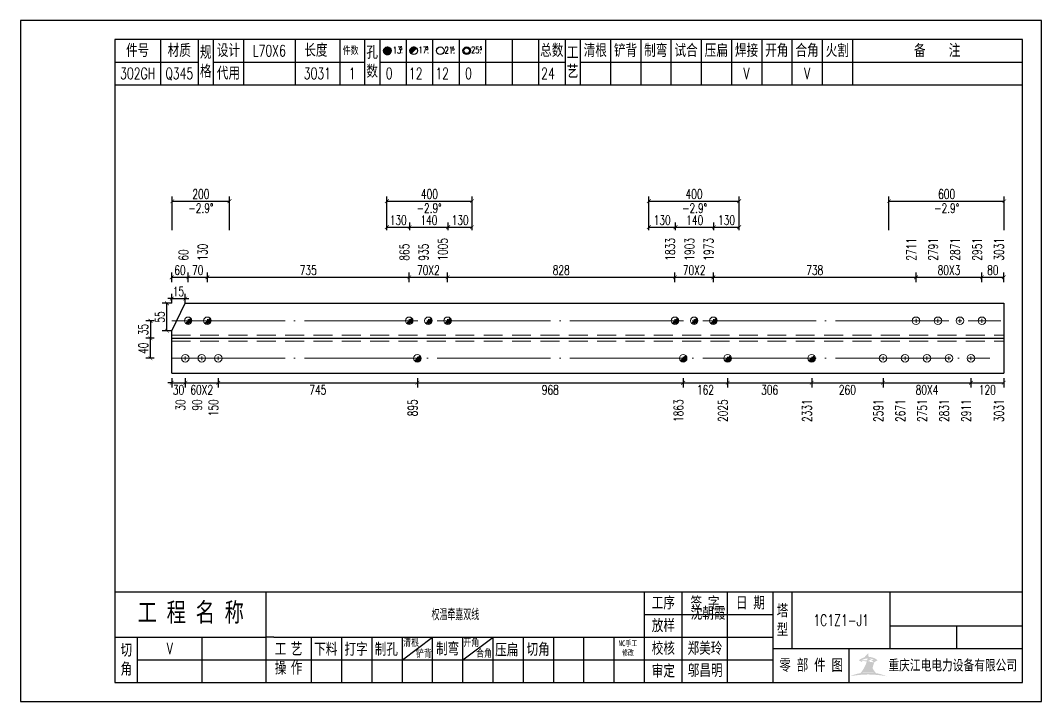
# Model space of a CAD drawing. Header units: millimetres. Extents: x -524 to 9570, y -2481 to 180.
# Drawn here: x 900 to 1170, y -1200 to -1020 of the extents above; entities that cross this region are included whole.
import ezdxf
from ezdxf.enums import TextEntityAlignment as Align

# ---------------------------------------------------------------- set-up
doc = ezdxf.new("R2010")
doc.units = ezdxf.units.MM
doc.header["$LTSCALE"] = 20
doc.header["$PDMODE"] = 1
doc.linetypes.add('DASHDOT2X', pattern=[1.75, 1.5, -0.125, 0, -0.125])
doc.linetypes.add('HIDDEN', pattern=[0.375, 0.25, -0.125])
for name, color, linetype, lineweight in [('1', 7, 'Continuous', 25), ('11', 1, 'Continuous', 13), ('2', 1, 'HIDDEN', 13), ('5', 7, 'Continuous', 13), ('7', 3, 'DASHDOT2X', 13)]:
    doc.layers.add(name, color=color, linetype=linetype, lineweight=lineweight)
doc.styles.get("Standard").update_dxf_attribs({"font": 'simplex', "width": 0.7, "bigfont": 'gbhzfs.shx'})
doc.styles.add('SYMBOL_TXT', font='txt.shx', dxfattribs={"width": 0.6})
doc.styles.add('TITLE_TXT', font='simplex.shx', dxfattribs={"width": 0.75, "height": 2.5, "bigfont": 'gbhzfs.shx'})
doc.dimstyles.new('dimStyle4', dxfattribs={"dimtxt": 2.5, "dimasz": 1, "dimexe": 1.25, "dimexo": 0, "dimgap": 0.63, "dimtad": 2, "dimzin": 0, "dimdsep": 46, "dimtxsty": 'standard', "dimblk": 'ARCHTICK', "dimblk1": 'ARCHTICK', "dimblk2": 'ARCHTICK', "dimcen": 0.09, "dimadec": 0, "dimazin": 0, "dimtfac": 1, "dimtdec": 1, "dimtix": 1, "dimtmove": 2, "dimatfit": 3, "dimfxl": 0, "dimtolj": 1, "dimtzin": 0, "dimarcsym": 0})
doc.dimstyles.get("Standard").update_dxf_attribs({"dimtxt": 2.5, "dimasz": 1, "dimexe": 1.25, "dimexo": 0, "dimgap": 0.63, "dimtad": 1, "dimzin": 0, "dimdsep": 46, "dimtxsty": 'standard', "dimblk": 'ARCHTICK', "dimblk1": 'ARCHTICK', "dimblk2": 'ARCHTICK', "dimcen": 0.09, "dimadec": 0, "dimazin": 0, "dimtfac": 1, "dimtdec": 1, "dimtix": 1, "dimtmove": 2, "dimatfit": 3, "dimfxl": 0, "dimtolj": 1, "dimtzin": 0, "dimarcsym": 0})
pattern_1 = [(0, (-3, 0), (0, 0.0125), [])]

# ---------------------------------------------------------------- blocks, each defined once
blk = doc.blocks.new('M12_HOLE')
h = blk.add_hatch()
h.set_pattern_fill('LINE', scale=0.1, style=0)
h.set_pattern_definition(pattern_1)
h.paths.add_polyline_path([(-5, 0, 1), (-1, 0, 1)])
at = {"color": 7}
blk.add_circle((-3, 0), 2, dxfattribs=at)
at = {"color": 7, "attachment_point": 1, "style": 'SYMBOL_TXT'}
for s, insert, char_height, width in [('13\\f??|b0|i0|c0|p54;.', (-0.1170648347537053, 2.110404609075999), 3.5, 5.707453662650948), ('5', (3.739322910876695, 2.264550918150206), 1.8, 2.930899999712656)]:
    blk.add_mtext(s, dxfattribs=dict(at, insert=insert, char_height=char_height, width=width))
blk = doc.blocks.new('M16_HOLE')
h = blk.add_hatch()
h.set_pattern_fill('LINE', scale=0.1, style=0)
h.set_pattern_definition(pattern_1)
h.paths.add_polyline_path([(-1.585786437626905, 1.414213562373095, 0.668178637919299), (-5, 0, 0.198912367379658), (-4.414213562373095, -1.414213562373095)])
at = {"color": 7}
blk.add_circle((-3, 0), 2, dxfattribs=at)
at = {"color": 7, "attachment_point": 1, "style": 'SYMBOL_TXT'}
for s, insert, char_height, width in [('17.', (-0.443935574240129, 2.13042063441452), 3.5, 6.3164), ('5', (3.564570640825252, 2.25180437378188), 1.8, 1.822)]:
    blk.add_mtext(s, dxfattribs=dict(at, insert=insert, char_height=char_height, width=width))
blk = doc.blocks.new('M20_HOLE')
at = {"color": 7}
blk.add_circle((-3, 0), 2, dxfattribs=at)
at = {"color": 7, "attachment_point": 1, "style": 'SYMBOL_TXT'}
for s, insert, char_height, width in [('21.', (-0.6868754558352066, 2.009036737063269), 3.5, 6.0735), ('5', (3.321630759230175, 2.009036737063269), 1.8, 1.4576)]:
    blk.add_mtext(s, dxfattribs=dict(at, insert=insert, char_height=char_height, width=width))
blk = doc.blocks.new('M24_HOLE')
at = {"color": 7}
for radius in [2, 1.5]:
    blk.add_circle((-3, 0), radius, dxfattribs=at)
at = {"color": 7, "attachment_point": 1, "style": 'SYMBOL_TXT'}
for s, insert, char_height, width in [('25.', (-0.6868754558352066, 2.13042063441452), 3.5, 2.4294), ('5', (3.928980201610216, 2.25180437378188), 1.8, 1.9435)]:
    blk.add_mtext(s, dxfattribs=dict(at, insert=insert, char_height=char_height, width=width))
blk = doc.blocks.new('A$C1E394B87')
for p, q in [((270, 180), (0, 180)), ((0, 180), (0, 0)), ((270, 0), (270, 180)), ((0, 0), (270, 0))]:
    blk.add_line(p, q)
blk = doc.blocks.new('JgCard')
h = blk.add_hatch(color=256)
edge = h.paths.add_edge_path()
edge.add_arc((223.8016524729837, -21.84717885384339), 29.00860721842082, 79.81716678233735, 89.27812697573944)
edge.add_arc((224.5325955616654, -21.84717885384339), 29.00860721842082, 90.72187302426055, 100.1828332176626)
edge.add_arc((224.0279874541857, -3.830853464385541), 11.50536553551401, 89.30709440376557, 113.6959925615352, ccw=False)
edge.add_arc((224.3062605804644, -3.830853464385541), 11.50536553551401, 66.30400743846491, 90.69290559623443, ccw=False)
edge = h.paths.add_edge_path()
edge.add_arc((233.0302112674253, 13.18449056462987), 8.873034629199061, 191.5208225546964, 219.6965150385776)
edge.add_arc((215.3040367672247, 13.18449056462987), 8.873034629199061, 320.3034849614224, 348.4791774453036)
edge.add_arc((214.0326012329333, 11.43447699248611), 10.13453382683302, 338.1301204334909, 359.9154198731663)
edge.add_arc((234.3016468017167, 11.43447699248611), 10.13453382683302, 180.0845801266699, 201.8698795665091)
edge.add_line((225.937925765641, 10.90576856469295), (225.6552856147136, 10.35609493506945))
edge.add_arc((224.1679533083088, 7.853493107532699), 3.957321353349253, 91.41975307934291, 127.4827228769255)
edge.add_arc((215.3040367672247, 13.18449056462987), 8.873034629199061, 351.0860103832611, 357.2867084751834)
edge.add_line((222.396322269009, 10.90576856469295), (222.6789624199364, 10.35609493506945))
edge.add_line((222.6789624199364, 10.35609493506945), (221.7697188924139, 10.86032854938844))
edge.add_line((225.6552856147136, 10.35609493506945), (226.5654915637542, 10.86086227359522))
edge.add_arc((224.2330238305049, 7.883670059543192), 3.536460377387214, 93.80567765797379, 121.2894356209631)
edge.add_arc((224.1012242041452, 7.883670059543192), 3.536460377387214, 58.7105643790368, 86.1943223420262)
edge.add_arc((224.1679533083088, 7.853493107532699), 3.957321353349253, 52.53023982105776, 88.60436076552203)
edge.add_arc((233.0302112674253, 13.18449056462987), 8.873034629199061, 182.7132915248167, 188.9137221835162)
edge.add_line((224.1671240173246, 11.44943760304955), (224.1671240173246, 11.41951638194644))
blk.add_hatch(color=256).paths.add_polyline_path([(224.1671240173246, 11.41951638190653, 0.09534363958971465), (224.8964730213393, 7.65936347788454, -0.02857973389665951), (226.2029576453306, 7.517096850535836, -0.1235627947319866), (224.3359488967444, 11.41233217421416, -0.1204986991669159), (225.937925765641, 10.90576856469295), (225.6552856147136, 10.35609493506945), (226.5654915637542, 10.86086227359522, 0.5402417223769541), (226.575360567148, 10.99431825130466, 0.158715983985349), (224.2643381876442, 11.80964050730302, -0.02706108524003999), (224.1671240173246, 12.76445731824299, -0.02706225299216489), (224.0699034296731, 11.80959959181416, 0.1586661026302013), (221.7598355252794, 10.99377351487396, 0.5401762534625951), (221.7697205382283, 10.86032763670437, -5.881062471050359e-06), (221.7697188924139, 10.86032854938844), (222.6789624199364, 10.35609493506945), (222.396322269009, 10.90576856469295, -0.1204986991669226), (223.9982991379056, 11.41233217421416, -0.1235627947319868), (222.1312903893195, 7.517096850535836, -0.0285797338966575), (223.4377750133108, 7.65936347788454, 0.09534363958971454)])
for p, q in [((265, 175), (25, 175)), ((25, 175), (25, 5)), ((37, 175), (37, 163)), ((47, 175), (47, 163)), ((51, 175), (51, 163)), ((59, 175), (59, 163)), ((72.61005959575064, 175), (72.61005959575061, 163)), ((84.43573710762382, 175), (84.43573710762382, 163)), ((91, 175), (91, 163)), ((95, 175), (95, 163)), ((102, 175), (102, 163)), ((109, 175), (109, 163)), ((116, 175), (116, 163)), ((123, 175), (123, 163)), ((130, 175), (130, 163)), ((137, 175), (137, 163)), ((144, 175), (144, 163)), ((148, 175), (148, 163)), ((156, 175), (156, 163)), ((164, 175), (164, 163)), ((172, 175), (172, 163)), ((180, 175), (180, 163)), ((188, 175), (188, 163)), ((196, 175), (196, 163)), ((204, 175), (204, 163)), ((212, 175), (212, 163)), ((220, 175), (220, 163)), ((265, 5), (265, 175)), ((25, 169), (47, 169)), ((51, 168.9999999999999), (91, 168.9999999999999)), ((95, 168.9999999999999), (144, 168.9999999999999)), ((148, 169), (265, 169)), ((25, 163), (265, 163)), ((25, 29), (265, 29)), ((65, 17), (65, 29)), ((165, 5), (165, 29)), ((175, 5), (175, 29)), ((187, 5), (187, 29)), ((199, 5), (199, 29)), ((204, 29), (204, 14)), ((230, 14), (230, 29)), ((165, 23), (199, 23)), ((230, 20), (265, 20)), ((247.5, 20), (247.5, 14)), ((25, 17), (65, 17)), ((31, 5), (31, 17)), ((48, 17), (48, 5)), ((65, 5), (65, 17)), ((67, 17), (65, 17)), ((67, 17), (165, 17)), ((77, 5), (77, 17)), ((85, 5), (85, 17)), ((93, 5), (93, 17)), ((101, 5), (101, 17)), ((101, 11), (109, 17)), ((109, 5), (109, 17)), ((117, 5), (117, 17)), ((117, 11), (125, 17)), ((125, 5), (125, 17)), ((133, 5), (133, 17)), ((141, 5), (141, 17)), ((149, 5), (149, 17)), ((157, 5), (157, 17)), ((165, 17), (199, 17)), ((199, 14), (265, 14)), ((219.0802760739607, 14), (219.0802760739607, 5)), ((31, 11), (65, 11)), ((65, 11), (165, 11)), ((165, 11), (199, 11)), ((25, 5), (265, 5))]:
    blk.add_line(p, q)
blk.add_lwpolyline([(96.0334779468642, 171.9855941999696, -1), (98.0334779468642, 171.9855941999696, -1)], format="xyb", close=True)
for p in [(65.8050297978753, 166), (145, 96)]:
    blk.add_point(p)
blk.add_blockref('A$C1E394B87', (0, 0))
at = {"xscale": 0.5, "yscale": 0.5, "zscale": 0.5}
for name, p in [('M12_HOLE', (98.5334779468642, 171.9855941999696)), ('M16_HOLE', (105.5, 171.9999999999999)), ('M20_HOLE', (112.5, 171.9999999999999)), ('M24_HOLE', (119.5, 171.9999999999999))]:
    blk.add_blockref(name, p, dxfattribs=at)
at = {"attachment_point": 5, "style": 'TITLE_TXT'}
for s, insert, char_height, width in [('{\\fSimHei|b0|i0|c134|p2;件号}', (31, 172), 3, 15), ('{\\fSimHei|b0|i0|c134|p2;材质}', (42, 172), 3, 8), ('{\\fSimHei|b0|i0|c134|p2;规格}', (49, 169), 3, 4), ('{\\fSimHei|b0|i0|c134|p2;设计}', (55, 171.9999999999999), 3, 8.000000000000014), ('{\\fSimHei|b0|i0|c134|p2;长度}', (78.11684221050325, 172.0531705390044), 3, 8), ('{\\fSimHei|b0|i0|c134|p2;件数}', (87.3041250533895, 171.9999999999999), 2, 8.8244), ('{\\fSimHei|b0|i0|c134|p2;孔数}', (93, 169), 3, 4), ('{\\fSimHei|b0|i0|c134|p2;总数}', (140.5, 171.9999999999999), 3, 7), ('{\\fSimHei|b0|i0|c134|p2;工\\P艺}', (146, 169), 3, 4), ('{\\fSimHei|b0|i0|c134|p2;清根}', (152, 172), 3, 8), ('{\\fSimHei|b0|i0|c134|p2;铲背}', (160, 172), 3, 8), ('{\\fSimHei|b0|i0|c134|p2;制弯}', (168, 172), 3, 8.000000000000028), ('{\\fSimHei|b0|i0|c134|p2;试合}', (176, 172), 3, 8), ('{\\fSimHei|b0|i0|c134|p2;压扁}', (184, 172), 3, 8), ('{\\fSimHei|b0|i0|c134|p2;焊接}', (192, 172), 3, 8), ('{\\fSimHei|b0|i0|c134|p2;开角}', (200, 172), 3, 8.000000000000057), ('{\\fSimHei|b0|i0|c134|p2;合角}', (208, 172), 3, 8), ('{\\fSimHei|b0|i0|c134|p2;火割}', (216, 172), 3, 8), ('{\\fSimHei|b0|i0|c134|p2;备    注}', (242.3967818627186, 171.9765054582008), 3, 22), ('{\\fSimHei|b0|i0|c134|p2;代用}', (55, 166), 3, 8), ('{\\fSimHei|b0|i0|c134|p2;工序}', (170, 26), 3, 10), ('{\\fSimHei|b0|i0|c134|p2;签 字}', (181, 26), 3, 12), ('{\\fSimHei|b0|i0|c134|p2;日 期}', (193, 26), 3, 12), ('{\\fSimHei|b0|i0|c134|p2;工 程 名 称}', (45.04268864723963, 23.33842704880232), 5, 47.33333333333334), ('{\\fSimHei|b0|i0|c134|p2;^I沈朝霞}', (181.0520504248258, 23.27747906449889), 3, 12), ('{\\fSimHei|b0|i0|c134|p2;塔\\P型}', (201.5, 21.5), 3, 5.000000000000028), ('{\\fSimHei|b0|i0|c134|p2;放样}', (170, 20), 3, 10), ('{\\fSimHei|b0|i0|c134|p2;清根}', (103.3080888185272, 15.56254542211099), 2, 8), ('{\\fSimHei|b0|i0|c134|p2;开角}', (119.2123351337376, 15.54156681030855), 2, 8.000000000000057), ('{\\fSimHei|b0|i0|c134|p2;NC手工修改}', (160.6311373906198, 14.05820252967675), 1.5, 6.204069777279955), ('{\\fSimHei|b0|i0|c134|p2;切\\P角}', (28, 11), 3, 6.000000000000004), ('{\\fSimHei|b0|i0|c134|p2;工\\P操}', (68.78408056366106, 11.29930144135182), 3, 6.000000000000004), ('{\\fSimHei|b0|i0|c134|p2;艺\\P作}', (73.01340619218274, 11.29930144135182), 3, 6.000000000000004), ('{\\fSimHei|b0|i0|c134|p2;下料}', (80.74376492044746, 13.75191016783555), 3, 8), ('{\\fSimHei|b0|i0|c134|p2;打字}', (88.74376492044746, 13.75191016783555), 3, 8), ('{\\fSimHei|b0|i0|c134|p2;制孔}', (96.74376492044746, 13.75191016783555), 3, 8.000000000000028), ('{\\fSimHei|b0|i0|c134|p2;铲背}', (106.6982872637203, 12.58010217278223), 2, 8), ('{\\fSimHei|b0|i0|c134|p2;制弯}', (112.9524832210667, 13.86807755023182), 3, 8.000000000000028), ('{\\fSimHei|b0|i0|c134|p2;合角}', (122.601153766583, 12.67610618408509), 2, 8), ('{\\fSimHei|b0|i0|c134|p2;压扁}', (128.5896913500159, 13.56672241423536), 3, 8), ('{\\fSimHei|b0|i0|c134|p2;切角}', (136.8970089545677, 13.6938446517654), 3, 8), ('{\\fSimHei|b0|i0|c134|p2;校核}', (170, 14), 3, 10.00000000000003), ('{\\fSimHei|b0|i0|c134|p2;郑美玲}', (181, 14), 3, 12), ('{\\fSimHei|b0|i0|c134|p2;零 部 件 图}', (209.0827348158753, 9.5), 3, 30.76131175444226), ('{\\fSimHei|b0|i0|c134|p2;重庆江电电力设备有限公司}', (246.5086378857131, 9.475432444103376), 2.772000000000001, 63.29400000000002), ('{\\fSimHei|b0|i0|c134|p2;审定}', (170, 8), 3, 10), ('{\\fSimHei|b0|i0|c134|p2;邬昌明}', (181.0428184060297, 8.12303372435349), 3, 12)]:
    blk.add_mtext(s, dxfattribs=dict(at, insert=insert, char_height=char_height, width=width))
blk = doc.blocks.new('M20')
for p, q in [((-0.5, 0), (0.5, 0)), ((0, -0.5), (0, 0.5))]:
    blk.add_line(p, q)
blk.add_circle((0, 0), 1)
blk = doc.blocks.new('M16')
for p, q in [((-0.7071067811865476, -0.7071067811865476), (0.7071067811865475, 0.7071067811865475)), ((-0.4, 4.898425415289509e-17), (0.4, 0)), ((2.449212707644755e-17, 0.4), (0, -0.4))]:
    blk.add_line(p, q)
blk.add_circle((0, 0), 1)
for centre, radius, end in [((0, 0), 0.8, 45.00000000000001), ((0, 0), 0.6, 45.00000000000001), ((0, 0), 0.4, 45.00000000000001), ((-5.551115123125783e-17, -5.551115123125783e-17), 0.2, 45)]:
    blk.add_arc(centre, radius, 225, end)
blk = doc.blocks.new('_ArchTick')
at = {"color": 0, "linetype": 'ByBlock', "const_width": 0.15}
blk.add_lwpolyline([(-0.5, -0.5), (0.5, 0.5)], dxfattribs=at)
blk = doc.blocks.new('*D950')
at = {"layer": '11', "color": 0, "lineweight": -2}
for p, q in [((939.999996296785, -1114.500012380202), (939.999996296785, -1117.000012380202)), ((943.5999962967835, -1114.500012380202), (943.5999962967835, -1117.000012380202)), ((939.999996296785, -1115.750012380202), (938.999996296785, -1115.750012380202)), ((939.999996296785, -1115.750012380202), (943.5999962967835, -1115.750012380202)), ((943.5999962967835, -1115.750012380202), (944.5999962967835, -1115.750012380202))]:
    blk.add_line(p, q, dxfattribs=at)
at = {"layer": 'Defpoints', "color": 0}
for p in [(939.999996296785, -1114.500012380202), (943.5999962967835, -1114.500012380202), (943.5999962967835, -1115.750012380202)]:
    blk.add_point(p, dxfattribs=at)
at = {"layer": '11', "color": 0, "lineweight": -2}
blk.add_blockref('_ArchTick', (939.999996296785, -1115.750012380202), dxfattribs=at)
at = {"layer": '11', "color": 0, "lineweight": -2, "rotation": 180}
blk.add_blockref('_ArchTick', (943.5999962967835, -1115.750012380202), dxfattribs=at)
at = {"layer": '11', "color": 0, "insert": (941.7999962967842, -1117.630012380202), "char_height": 2.5, "attachment_point": 5}
blk.add_mtext('\\A1;30', dxfattribs=at)
blk = doc.blocks.new('*D951')
at = {"layer": '11', "color": 0, "lineweight": -2}
for p, q in [((943.5999962967835, -1114.500012380202), (943.5999962967835, -1117.000012380202)), ((952.3110449646811, -1114.500012380202), (952.3110449646811, -1117.000012380202)), ((943.5999962967835, -1115.750012380202), (952.3110449646811, -1115.750012380202))]:
    blk.add_line(p, q, dxfattribs=at)
at = {"layer": 'Defpoints', "color": 0}
for p in [(943.5999962967835, -1114.500012380202), (952.3110449646811, -1114.500012380202), (952.3110449646811, -1115.750012380202)]:
    blk.add_point(p, dxfattribs=at)
at = {"layer": '11', "color": 0, "lineweight": -2, "rotation": 180}
blk.add_blockref('_ArchTick', (943.5999962967835, -1115.750012380202), dxfattribs=at)
at = {"layer": '11', "color": 0, "lineweight": -2}
blk.add_blockref('_ArchTick', (952.3110449646811, -1115.750012380202), dxfattribs=at)
at = {"layer": '11', "color": 0, "insert": (947.9555206307323, -1117.630012380202), "char_height": 2.5, "attachment_point": 5}
blk.add_mtext('\\A1;60X2', dxfattribs=at)
blk = doc.blocks.new('*D952')
at = {"layer": '11', "color": 0, "lineweight": -2}
for p, q in [((952.3110449646811, -1114.500012380202), (952.3110449646811, -1117.000012380202)), ((1004.969900944838, -1114.500012380202), (1004.969900944838, -1117.000012380202)), ((952.3110449646811, -1115.750012380202), (1004.969900944838, -1115.750012380202))]:
    blk.add_line(p, q, dxfattribs=at)
at = {"layer": 'Defpoints', "color": 0}
for p in [(952.3110449646811, -1114.500012380202), (1004.969900944838, -1114.500012380202), (1004.969900944838, -1115.750012380202)]:
    blk.add_point(p, dxfattribs=at)
at = {"layer": '11', "color": 0, "lineweight": -2, "rotation": 180}
blk.add_blockref('_ArchTick', (952.3110449646811, -1115.750012380202), dxfattribs=at)
at = {"layer": '11', "color": 0, "lineweight": -2}
blk.add_blockref('_ArchTick', (1004.969900944838, -1115.750012380202), dxfattribs=at)
at = {"layer": '11', "color": 0, "insert": (978.6404729547594, -1117.630012380202), "char_height": 2.5, "attachment_point": 5}
blk.add_mtext('\\A1;745', dxfattribs=at)
blk = doc.blocks.new('*D953')
at = {"layer": '11', "color": 0, "lineweight": -2}
for p, q in [((1004.969900944838, -1114.500012380202), (1004.969900944838, -1117.000012380202)), ((1075.239026865856, -1114.500012380202), (1075.239026865856, -1117.000012380202)), ((1004.969900944838, -1115.750012380202), (1075.239026865856, -1115.750012380202))]:
    blk.add_line(p, q, dxfattribs=at)
at = {"layer": 'Defpoints', "color": 0}
for p in [(1004.969900944838, -1114.500012380202), (1075.239026865856, -1114.500012380202), (1075.239026865856, -1115.750012380202)]:
    blk.add_point(p, dxfattribs=at)
at = {"layer": '11', "color": 0, "lineweight": -2, "rotation": 180}
blk.add_blockref('_ArchTick', (1004.969900944838, -1115.750012380202), dxfattribs=at)
at = {"layer": '11', "color": 0, "lineweight": -2}
blk.add_blockref('_ArchTick', (1075.239026865856, -1115.750012380202), dxfattribs=at)
at = {"layer": '11', "color": 0, "insert": (1040.104463905347, -1117.630012380202), "char_height": 2.5, "attachment_point": 5}
blk.add_mtext('\\A1;968', dxfattribs=at)
blk = doc.blocks.new('*D954')
at = {"layer": '11', "color": 0, "lineweight": -2}
for p, q in [((1075.239026865856, -1114.500012380202), (1075.239026865856, -1117.000012380202)), ((1086.998942567516, -1114.500012380202), (1086.998942567516, -1117.000012380202)), ((1075.239026865856, -1115.750012380202), (1086.998942567516, -1115.750012380202))]:
    blk.add_line(p, q, dxfattribs=at)
at = {"layer": 'Defpoints', "color": 0}
for p in [(1075.239026865856, -1114.500012380202), (1086.998942567516, -1114.500012380202), (1086.998942567516, -1115.750012380202)]:
    blk.add_point(p, dxfattribs=at)
at = {"layer": '11', "color": 0, "lineweight": -2, "rotation": 180}
blk.add_blockref('_ArchTick', (1075.239026865856, -1115.750012380202), dxfattribs=at)
at = {"layer": '11', "color": 0, "lineweight": -2}
blk.add_blockref('_ArchTick', (1086.998942567516, -1115.750012380202), dxfattribs=at)
at = {"layer": '11', "color": 0, "insert": (1081.118984716686, -1117.630012380202), "char_height": 2.5, "attachment_point": 5}
blk.add_mtext('\\A1;162', dxfattribs=at)
blk = doc.blocks.new('*D955')
at = {"layer": '11', "color": 0, "lineweight": -2}
for p, q in [((1086.998942567516, -1114.500012380202), (1086.998942567516, -1117.000012380202)), ((1109.212116670649, -1114.500012380202), (1109.212116670649, -1117.000012380202)), ((1086.998942567516, -1115.750012380202), (1109.212116670649, -1115.750012380202))]:
    blk.add_line(p, q, dxfattribs=at)
at = {"layer": 'Defpoints', "color": 0}
for p in [(1086.998942567516, -1114.500012380202), (1109.212116670649, -1114.500012380202), (1109.212116670649, -1115.750012380202)]:
    blk.add_point(p, dxfattribs=at)
at = {"layer": '11', "color": 0, "lineweight": -2, "rotation": 180}
blk.add_blockref('_ArchTick', (1086.998942567516, -1115.750012380202), dxfattribs=at)
at = {"layer": '11', "color": 0, "lineweight": -2}
blk.add_blockref('_ArchTick', (1109.212116670649, -1115.750012380202), dxfattribs=at)
at = {"layer": '11', "color": 0, "insert": (1098.105529619083, -1117.630012380202), "char_height": 2.5, "attachment_point": 5}
blk.add_mtext('\\A1;306', dxfattribs=at)
blk = doc.blocks.new('*D956')
at = {"layer": '11', "color": 0, "lineweight": -2}
for p, q in [((1109.212116670649, -1114.500012380202), (1109.212116670649, -1117.000012380202)), ((1128.086055451087, -1114.500012380202), (1128.086055451087, -1117.000012380202)), ((1109.212116670649, -1115.750012380202), (1128.086055451087, -1115.750012380202))]:
    blk.add_line(p, q, dxfattribs=at)
at = {"layer": 'Defpoints', "color": 0}
for p in [(1109.212116670649, -1114.500012380202), (1128.086055451087, -1114.500012380202), (1128.086055451087, -1115.750012380202)]:
    blk.add_point(p, dxfattribs=at)
at = {"layer": '11', "color": 0, "lineweight": -2, "rotation": 180}
blk.add_blockref('_ArchTick', (1109.212116670649, -1115.750012380202), dxfattribs=at)
at = {"layer": '11', "color": 0, "lineweight": -2}
blk.add_blockref('_ArchTick', (1128.086055451087, -1115.750012380202), dxfattribs=at)
at = {"layer": '11', "color": 0, "insert": (1118.649086060868, -1117.630012380202), "char_height": 2.5, "attachment_point": 5}
blk.add_mtext('\\A1;260', dxfattribs=at)
blk = doc.blocks.new('*D957')
at = {"layer": '11', "color": 0, "lineweight": -2}
for p, q in [((1128.086055451087, -1114.500012380202), (1128.086055451087, -1117.000012380202)), ((1151.315518565476, -1114.500012380202), (1151.315518565476, -1117.000012380202)), ((1128.086055451087, -1115.750012380202), (1151.315518565476, -1115.750012380202))]:
    blk.add_line(p, q, dxfattribs=at)
at = {"layer": 'Defpoints', "color": 0}
for p in [(1128.086055451087, -1114.500012380202), (1151.315518565476, -1114.500012380202), (1151.315518565476, -1115.750012380202)]:
    blk.add_point(p, dxfattribs=at)
at = {"layer": '11', "color": 0, "lineweight": -2, "rotation": 180}
blk.add_blockref('_ArchTick', (1128.086055451087, -1115.750012380202), dxfattribs=at)
at = {"layer": '11', "color": 0, "lineweight": -2}
blk.add_blockref('_ArchTick', (1151.315518565476, -1115.750012380202), dxfattribs=at)
at = {"layer": '11', "color": 0, "insert": (1139.700787008282, -1117.630012380202), "char_height": 2.5, "attachment_point": 5}
blk.add_mtext('\\A1;80X4', dxfattribs=at)
blk = doc.blocks.new('*D958')
at = {"layer": '11', "color": 0, "lineweight": -2}
for p, q in [((1151.315518565476, -1114.500012380202), (1151.315518565476, -1117.000012380202)), ((1159.999996296785, -1114.500012380202), (1159.999996296785, -1117.000012380202)), ((1151.315518565476, -1115.750012380202), (1159.999996296785, -1115.750012380202))]:
    blk.add_line(p, q, dxfattribs=at)
at = {"layer": 'Defpoints', "color": 0}
for p in [(1151.315518565476, -1114.500012380202), (1159.999996296785, -1114.500012380202), (1159.999996296785, -1115.750012380202)]:
    blk.add_point(p, dxfattribs=at)
at = {"layer": '11', "color": 0, "lineweight": -2, "rotation": 180}
blk.add_blockref('_ArchTick', (1151.315518565476, -1115.750012380202), dxfattribs=at)
at = {"layer": '11', "color": 0, "lineweight": -2}
blk.add_blockref('_ArchTick', (1159.999996296785, -1115.750012380202), dxfattribs=at)
at = {"layer": '11', "color": 0, "insert": (1155.65775743113, -1117.630012380202), "char_height": 2.5, "attachment_point": 5}
blk.add_mtext('\\A1;120', dxfattribs=at)
blk = doc.blocks.new('*D969')
at = {"layer": '11', "color": 0, "lineweight": -2}
for p, q in [((939.999996296785, -1094.750012380202), (939.999996296785, -1092.250012380202)), ((943.5678534396429, -1094.750012380202), (943.5678534396429, -1092.250012380202)), ((939.999996296785, -1093.500012380202), (938.999996296785, -1093.500012380202)), ((939.999996296785, -1093.500012380202), (943.5678534396429, -1093.500012380202)), ((943.5678534396429, -1093.500012380202), (944.5678534396429, -1093.500012380202))]:
    blk.add_line(p, q, dxfattribs=at)
at = {"layer": 'Defpoints', "color": 0}
for p in [(939.999996296785, -1094.750012380202), (943.5678534396429, -1093.500012380202), (943.5678534396429, -1094.750012380202)]:
    blk.add_point(p, dxfattribs=at)
at = {"layer": '11', "color": 0, "lineweight": -2}
blk.add_blockref('_ArchTick', (939.999996296785, -1093.500012380202), dxfattribs=at)
at = {"layer": '11', "color": 0, "lineweight": -2, "rotation": 180}
blk.add_blockref('_ArchTick', (943.5678534396429, -1093.500012380202), dxfattribs=at)
at = {"layer": '11', "color": 0, "insert": (941.783924868214, -1091.620012380202), "char_height": 2.5, "attachment_point": 5}
blk.add_mtext('\\A1;15', dxfattribs=at)
blk = doc.blocks.new('*D971')
at = {"layer": '1', "color": 0, "lineweight": -2}
for p, q in [((935.374996296785, -1099.375012380202), (933.124996296785, -1099.375012380202)), ((934.374996296785, -1099.375012380202), (934.374996296785, -1104.000012380202)), ((935.374996296785, -1104.000012380202), (933.124996296785, -1104.000012380202))]:
    blk.add_line(p, q, dxfattribs=at)
at = {"layer": 'Defpoints', "color": 0}
for p in [(935.374996296785, -1099.375012380202), (934.374996296785, -1104.000012380202), (935.374996296785, -1104.000012380202)]:
    blk.add_point(p, dxfattribs=at)
at = {"layer": '1', "color": 0, "lineweight": -2}
for p, rotation in [((934.374996296785, -1099.375012380202), 90), ((934.374996296785, -1104.000012380202), 270)]:
    blk.add_blockref('_ArchTick', p, dxfattribs=dict(at, rotation=rotation))
at = {"layer": '1', "color": 0, "insert": (932.4949962967851, -1101.687512380202), "char_height": 2.5, "attachment_point": 5, "rotation": 90}
blk.add_mtext('\\A1;35', dxfattribs=at)

msp = doc.modelspace()

# ---------------------------------------------------------------- linework, layer by layer
at = {"layer": '1'}
for p, q in [((939.999996296785, -1102.017869523059), (943.5678534396429, -1094.750012380202)), ((943.5678534396429, -1094.750012380202), (1159.999996296785, -1094.750012380202)), ((1159.999996296785, -1094.750012380202), (1159.999996296785, -1113.250012380202)), ((939.999996296785, -1104.000012380202), (939.999996296785, -1102.017869523059)), ((939.999996296785, -1113.250012380202), (939.999996296785, -1104.000012380202)), ((939.999996296785, -1104.000012380202), (1159.999996296785, -1104.000012380202)), ((939.999996296785, -1113.250012380202), (1159.999996296785, -1113.250012380202))]:
    msp.add_line(p, q, dxfattribs=at)
at = {"layer": '2'}
for p, q in [((939.999996296785, -1103.207155237345), (1159.999996296785, -1103.207155237345)), ((939.999996296785, -1104.792869523059), (1159.999996296785, -1104.792869523059))]:
    msp.add_line(p, q, dxfattribs=at)
at = {"layer": '7'}
for p, q in [((939.999996296785, -1099.375012380202), (1159.219201454773, -1099.375012380202)), ((939.999996296785, -1109.285726665916), (1156.315518565476, -1109.285726665916))]:
    msp.add_line(p, q, dxfattribs=at)

# ---------------------------------------------------------------- block references
at = {"layer": '1'}
msp.add_blockref('JgCard', (899.999996296785, -1200.000012380202), dxfattribs=at)
at = {"layer": '5'}
for name, p in [('M16', (944.3555206307319, -1099.375012380202)), ('M16', (949.436965687004, -1099.375012380202)), ('M16', (1002.792138777862, -1099.375012380202)), ('M16', (1007.873583834134, -1099.375012380202)), ('M16', (1012.955028890407, -1099.375012380202)), ('M16', (1073.061264698885, -1099.375012380202)), ('M16', (1078.142709755157, -1099.375012380202)), ('M16', (1083.224154811429, -1099.375012380202)), ('M20', (1136.797104118981, -1099.375012380202)), ('M20', (1142.604469897578, -1099.375012380202)), ('M20', (1148.411835676176, -1099.375012380202)), ('M20', (1154.219201454773, -1099.375012380202)), ('M20', (943.5999962967835, -1109.285726665916)), ('M20', (947.9555206307341, -1109.285726665916)), ('M20', (952.3110449646811, -1109.285726665916)), ('M16', (1004.969900944838, -1109.285726665916)), ('M16', (1075.239026865856, -1109.285726665916)), ('M16', (1086.998942567516, -1109.285726665916)), ('M16', (1109.212116670649, -1109.285726665916)), ('M20', (1128.086055451087, -1109.285726665916)), ('M20', (1133.893421229684, -1109.285726665916)), ('M20', (1139.700787008282, -1109.285726665916)), ('M20', (1145.508152786879, -1109.285726665916)), ('M20', (1151.315518565476, -1109.285726665916))]:
    msp.add_blockref(name, p, dxfattribs=at)

# ---------------------------------------------------------------- texts
at = {"layer": '1', "width": 0.7}
for s, p in [('L70X6', (965.805026094662, -1028.000012380202)), ('302GH', (930.999996296785, -1034.000012380202)), ('Q345', (941.999996296785, -1034.000012380202)), ('3031', (978.5228946484713, -1034.000012380202)), ('1', (987.7178648505978, -1034.000012380202)), ('0', (997.499996296785, -1034.000012380202)), ('12', (1004.499996296785, -1034.000012380202)), ('12', (1011.499996296785, -1034.000012380202)), ('0', (1018.499996296785, -1034.000012380202)), ('24', (1039.499996296785, -1034.000012380202)), ('V', (1091.999996296785, -1034.000012380202)), ('V', (1107.999996296785, -1034.000012380202)), ('权温牵嘉双线', (1014.999996296785, -1177.000012380202)), ('1C1Z1-J1', (1116.999996296785, -1178.500012380202)), ('V', (939.499996296785, -1186.000012380202))]:
    msp.add_text(s, height=3, dxfattribs=at).set_placement(p, align=Align.MIDDLE_CENTER)
for p in [(947.7118729521753, -1068.38801914543), (1008.051345009448, -1068.38801914543), (1078.260432571813, -1068.38801914543), (1144.89995488121, -1068.38801914543)]:
    msp.add_text('-2.9°', height=2.5, dxfattribs=at).set_placement(p, align=Align.TOP_CENTER)
for s, p in [('130', (949.436965687004, -1083.500012380202)), ('865', (1002.792138777862, -1083.500012380202)), ('935', (1007.873583834134, -1083.500012380202)), ('1005', (1012.955028890407, -1083.500012380202)), ('1833', (1073.061264698885, -1083.500012380202)), ('1903', (1078.142709755157, -1083.500012380202)), ('1973', (1083.224154811429, -1083.500012380202)), ('2711', (1136.797104118981, -1083.500012380202)), ('2791', (1142.604469897578, -1083.500012380202)), ('2871', (1148.411835676176, -1083.500012380202)), ('2951', (1154.219201454773, -1083.500012380202)), ('3031', (1159.999996296785, -1083.500012380202)), ('60', (944.3555206307319, -1083.500012380202))]:
    msp.add_text(s, height=2.5, rotation=90, dxfattribs=at).set_placement(p)
for s, p in [('30', (943.5999962967835, -1120.125012380202)), ('90', (947.9555206307341, -1120.125012380202)), ('150', (952.3110449646811, -1120.125012380202)), ('895', (1004.969900944838, -1120.125012380202)), ('1863', (1075.239026865856, -1120.125012380202)), ('2025', (1086.998942567516, -1120.125012380202)), ('2331', (1109.212116670649, -1120.125012380202)), ('2591', (1128.086055451087, -1120.125012380202)), ('2671', (1133.893421229684, -1120.125012380202)), ('2751', (1139.700787008282, -1120.125012380202)), ('2831', (1145.508152786879, -1120.125012380202)), ('2911', (1151.315518565476, -1120.125012380202)), ('3031', (1159.999996296785, -1120.125012380202))]:
    msp.add_text(s, height=2.5, rotation=90, dxfattribs=at).set_placement(p, align=Align.RIGHT)

# ---------------------------------------------------------------- dimensions: what is measured, and where the dimension line sits
at = {"layer": '1'}
for base, p1, p2, text in [((955.2794558543246, -1067.76301914543), (940.144290050026, -1075.38801914543), (955.2794558543246, -1075.38801914543), '200'), ((1019.418059475065, -1067.76301914543), (996.8701333238714, -1075.38801914543), (1019.418059475065, -1075.38801914543), '400'), ((1090.052243811559, -1067.76301914543), (1066.16172679422, -1075.38801914543), (1090.052243811559, -1075.38801914543), '400'), ((1160.144290050026, -1067.76301914543), (1129.655619712394, -1075.38801914543), (1160.144290050026, -1075.38801914543), '600'), ((1002.936432531103, -1074.63801914543), (996.8701333238714, -1075.38801914543), (1002.936432531103, -1075.38801914543), '130'), ((1013.099322643648, -1074.63801914543), (1002.936432531103, -1075.38801914543), (1013.099322643648, -1075.38801914543), '140'), ((1019.418059475065, -1074.63801914543), (1013.099322643648, -1075.38801914543), (1019.418059475065, -1075.38801914543), '130'), ((1073.205558452126, -1074.63801914543), (1066.16172679422, -1075.38801914543), (1073.205558452126, -1075.38801914543), '130'), ((1083.36844856467, -1074.63801914543), (1073.205558452126, -1075.38801914543), (1083.36844856467, -1075.38801914543), '140'), ((1090.052243811559, -1074.63801914543), (1083.36844856467, -1075.38801914543), (1090.052243811559, -1075.38801914543), '130')]:
    msp.add_linear_dim(base=base, p1=p1, p2=p2, text=text, dimstyle='standard', override={"dimtxt": 2.5}, dxfattribs=at).render()
dim = msp.add_linear_dim(base=(934.374996296785, -1104.000012380202), p1=(935.374996296785, -1099.375012380202), p2=(935.374996296785, -1104.000012380202), angle=90, text='35', dimstyle='standard', override={"dimtxt": 2.5}, dxfattribs=at)
dim.commit()
dim.dimension.update_dxf_attribs({"geometry": '*D971', "text_midpoint": (932.4949962967851, -1101.687512380202)})
msp.add_linear_dim(base=(934.374996296785, -1104.000012380202), p1=(935.374996296785, -1109.285726665916), p2=(935.374996296785, -1104.000012380202), angle=90, text='40', dimstyle='standard', override={"dimtxt": 2.5}, dxfattribs=at).render()
at = {"layer": '11'}
for base, p1, p2, text in [((944.3555206307319, -1087.875012380202), (939.999996296785, -1089.125012380202), (944.3555206307319, -1089.125012380202), '60'), ((949.436965687004, -1087.875012380202), (944.3555206307319, -1089.125012380202), (949.436965687004, -1089.125012380202), '70'), ((1002.792138777862, -1087.875012380202), (949.436965687004, -1089.125012380202), (1002.792138777862, -1089.125012380202), '735'), ((1012.955028890407, -1087.875012380202), (1002.792138777862, -1089.125012380202), (1012.955028890407, -1089.125012380202), '70X2'), ((1073.061264698885, -1087.875012380202), (1012.955028890407, -1089.125012380202), (1073.061264698885, -1089.125012380202), '828'), ((1083.224154811429, -1087.875012380202), (1073.061264698885, -1089.125012380202), (1083.224154811429, -1089.125012380202), '70X2'), ((1136.797104118981, -1087.875012380202), (1083.224154811429, -1089.125012380202), (1136.797104118981, -1089.125012380202), '738'), ((1154.219201454773, -1087.875012380202), (1136.797104118981, -1089.125012380202), (1154.219201454773, -1089.125012380202), '80X3'), ((1159.999996296785, -1087.875012380202), (1154.219201454773, -1089.125012380202), (1159.999996296785, -1089.125012380202), '80')]:
    msp.add_linear_dim(base=base, p1=p1, p2=p2, text=text, dimstyle='standard', override={"dimtxt": 2.5}, dxfattribs=at).render()
for base, p1, p2, text, dimstyle, picture, middle in [((943.5678534396429, -1093.500012380202), (939.999996296785, -1094.750012380202), (943.5678534396429, -1094.750012380202), '15', 'standard', '*D969', (941.783924868214, -1091.620012380202)), ((943.5999962967835, -1115.750012380202), (939.999996296785, -1114.500012380202), (943.5999962967835, -1114.500012380202), '30', 'dimStyle4', '*D950', (941.7999962967842, -1117.630012380202)), ((952.3110449646811, -1115.750012380202), (943.5999962967835, -1114.500012380202), (952.3110449646811, -1114.500012380202), '60X2', 'dimStyle4', '*D951', (947.9555206307323, -1117.630012380202)), ((1004.969900944838, -1115.750012380202), (952.3110449646811, -1114.500012380202), (1004.969900944838, -1114.500012380202), '745', 'dimStyle4', '*D952', (978.6404729547594, -1117.630012380202)), ((1075.239026865856, -1115.750012380202), (1004.969900944838, -1114.500012380202), (1075.239026865856, -1114.500012380202), '968', 'dimStyle4', '*D953', (1040.104463905347, -1117.630012380202)), ((1086.998942567516, -1115.750012380202), (1075.239026865856, -1114.500012380202), (1086.998942567516, -1114.500012380202), '162', 'dimStyle4', '*D954', (1081.118984716686, -1117.630012380202)), ((1109.212116670649, -1115.750012380202), (1086.998942567516, -1114.500012380202), (1109.212116670649, -1114.500012380202), '306', 'dimStyle4', '*D955', (1098.105529619083, -1117.630012380202)), ((1128.086055451087, -1115.750012380202), (1109.212116670649, -1114.500012380202), (1128.086055451087, -1114.500012380202), '260', 'dimStyle4', '*D956', (1118.649086060868, -1117.630012380202)), ((1151.315518565476, -1115.750012380202), (1128.086055451087, -1114.500012380202), (1151.315518565476, -1114.500012380202), '80X4', 'dimStyle4', '*D957', (1139.700787008282, -1117.630012380202)), ((1159.999996296785, -1115.750012380202), (1151.315518565476, -1114.500012380202), (1159.999996296785, -1114.500012380202), '120', 'dimStyle4', '*D958', (1155.65775743113, -1117.630012380202))]:
    dim = msp.add_linear_dim(base=base, p1=p1, p2=p2, text=text, dimstyle=dimstyle, override={"dimtxt": 2.5}, dxfattribs=at)
    dim.commit()
    dim.dimension.update_dxf_attribs({"geometry": picture, "text_midpoint": middle})
msp.add_linear_dim(base=(938.749996296785, -1094.750012380202), p1=(939.999996296785, -1102.017869523059), p2=(939.999996296785, -1094.750012380202), angle=90, text='55', dimstyle='standard', override={"dimtxt": 2.5}, dxfattribs=at).render()

doc.saveas('drawing.dxf')
